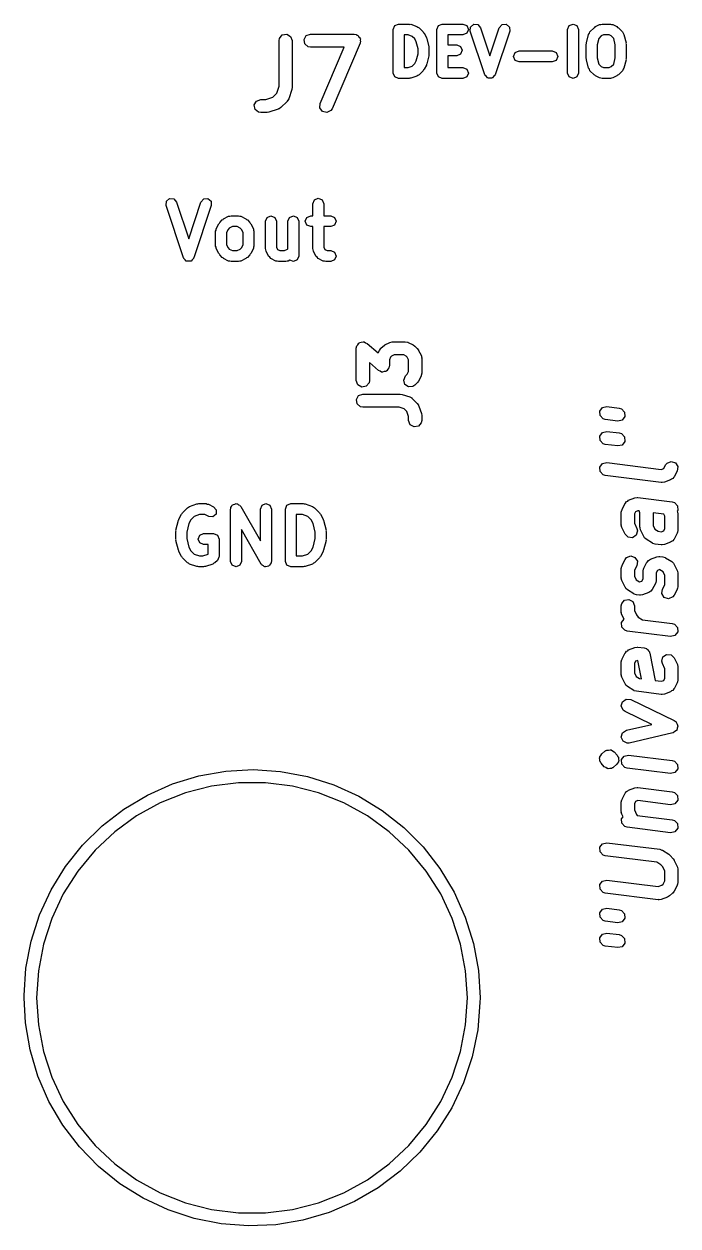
# Model space of a CAD drawing. Extents: x 83.3 to 116.6, y -116.8 to -83.3.
# Drawn here: x 83.39 to 90.89, y -116.61 to -102.84 of the extents above; entities that cross this region are included whole.
import ezdxf

# ---------------------------------------------------------------- set-up
doc = ezdxf.new("R2010")
doc.units = 0
doc.layers.add('BLACK', color=7, linetype='CONTINUOUS')

msp = doc.modelspace()

# ---------------------------------------------------------------- linework, layer by layer
at = {"layer": 'BLACK', "linetype": 'CONTINUOUS'}
for p, q in [((87.619, -102.901), (87.6374, -102.857)), ((87.619, -103.401), (87.619, -102.901)), ((87.6374, -102.857), (87.6815, -102.839)), ((87.6815, -102.839), (87.8006, -102.839)), ((87.8006, -102.839), (87.8101, -102.843)), ((87.8101, -102.843), (87.8204, -102.842)), ((87.8204, -102.842), (87.8918, -102.866)), ((87.8918, -102.866), (87.9028, -102.875)), ((87.9028, -102.875), (87.9162, -102.881)), ((87.9162, -102.881), (87.9638, -102.928)), ((88.119, -102.901), (88.1374, -102.857)), ((88.119, -103.401), (88.119, -102.901)), ((88.1374, -102.857), (88.1815, -102.839)), ((88.1815, -102.839), (88.4196, -102.839)), ((88.4196, -102.839), (88.4638, -102.857)), ((88.4638, -102.857), (88.4821, -102.901)), ((88.4821, -102.901), (88.4638, -102.945)), ((88.5032, -102.921), (88.5066, -102.873)), ((88.5066, -102.873), (88.5427, -102.842)), ((88.5427, -102.842), (88.5905, -102.845)), ((88.5905, -102.845), (88.6218, -102.881)), ((88.6218, -102.881), (88.7292, -103.204)), ((88.7292, -103.204), (88.8365, -102.881)), ((88.8365, -102.881), (88.8679, -102.845)), ((88.8679, -102.845), (88.9156, -102.842)), ((88.9156, -102.842), (88.9517, -102.873)), ((88.9517, -102.873), (88.9551, -102.921)), ((89.619, -102.901), (89.6374, -102.857)), ((89.619, -103.401), (89.619, -102.901)), ((89.6374, -102.857), (89.6815, -102.839)), ((89.6815, -102.839), (89.7257, -102.857)), ((89.7257, -102.857), (89.744, -102.901)), ((89.744, -102.901), (89.744, -103.401)), ((89.8754, -102.928), (89.9231, -102.881)), ((89.9231, -102.881), (89.9326, -102.877)), ((89.9326, -102.877), (89.9393, -102.869)), ((89.9393, -102.869), (89.9869, -102.845)), ((89.9869, -102.845), (90.0014, -102.844)), ((90.0014, -102.844), (90.0149, -102.839)), ((90.0149, -102.839), (90.1101, -102.839)), ((90.1101, -102.839), (90.1236, -102.844)), ((90.1236, -102.844), (90.1381, -102.845)), ((90.1381, -102.845), (90.1857, -102.869)), ((90.1857, -102.869), (90.1924, -102.877)), ((90.1924, -102.877), (90.2019, -102.881)), ((90.2019, -102.881), (90.2496, -102.928)), ((86.31, -103.029), (86.3145, -103.004)), ((86.31, -103.553), (86.31, -103.029)), ((86.3145, -103.004), (86.3475, -102.964)), ((86.3475, -102.964), (86.398, -102.955)), ((86.398, -102.955), (86.4425, -102.981)), ((86.4425, -102.981), (86.46, -103.029)), ((86.46, -103.029), (86.46, -103.565)), ((86.5969, -103.016), (86.6225, -102.972)), ((86.6058, -103.067), (86.5969, -103.016)), ((86.6225, -102.972), (86.6707, -102.954)), ((86.6707, -102.954), (87.1707, -102.954)), ((87.1707, -102.954), (87.1964, -102.959)), ((87.1964, -102.959), (87.2032, -102.965)), ((87.2032, -102.965), (87.2118, -102.967)), ((87.2118, -102.967), (87.2223, -102.981)), ((87.2223, -102.981), (87.2357, -102.992)), ((87.2357, -102.992), (87.2372, -103.001)), ((87.2372, -103.001), (87.2425, -103.008)), ((87.2446, -103.042), (87.2401, -103.05)), ((87.2425, -103.008), (87.2415, -103.025)), ((87.2415, -103.025), (87.2446, -103.042)), ((87.744, -102.964), (87.744, -103.339)), ((87.7905, -102.964), (87.744, -102.964)), ((87.8383, -102.98), (87.7905, -102.964)), ((87.8683, -103.01), (87.8383, -102.98)), ((87.8845, -103.042), (87.8683, -103.01)), ((87.9048, -103.123), (87.8845, -103.042)), ((87.9638, -102.928), (87.9678, -102.938)), ((87.9678, -102.938), (87.9755, -102.945)), ((87.9755, -102.945), (87.9994, -102.992)), ((87.9994, -102.992), (87.9999, -102.999)), ((87.9999, -102.999), (88.0041, -103.005)), ((88.0041, -103.005), (88.0279, -103.1)), ((88.4196, -102.964), (88.244, -102.964)), ((88.244, -102.964), (88.244, -103.077)), ((88.4638, -102.945), (88.4196, -102.964)), ((88.6699, -103.421), (88.5032, -102.921)), ((88.9551, -102.921), (88.7885, -103.421)), ((89.8352, -103.053), (89.859, -102.957)), ((89.859, -102.957), (89.869, -102.944)), ((89.869, -102.944), (89.8754, -102.928)), ((89.9761, -103.005), (89.9583, -103.076)), ((90.0043, -102.976), (89.9761, -103.005)), ((90.0296, -102.964), (90.0043, -102.976)), ((90.0954, -102.964), (90.0296, -102.964)), ((90.1207, -102.976), (90.0954, -102.964)), ((90.1489, -103.005), (90.1207, -102.976)), ((90.1667, -103.076), (90.1489, -103.005)), ((90.2496, -102.928), (90.256, -102.944)), ((90.256, -102.944), (90.266, -102.957)), ((90.266, -102.957), (90.2898, -103.053)), ((86.6451, -103.1), (86.6058, -103.067)), ((86.6707, -103.104), (86.6451, -103.1)), ((87.057, -103.104), (86.6707, -103.104)), ((86.7803, -103.75), (87.057, -103.104)), ((87.2396, -103.059), (86.9182, -103.809)), ((87.2401, -103.05), (87.2396, -103.059)), ((87.8845, -103.26), (87.9048, -103.179)), ((87.9048, -103.179), (87.9048, -103.123)), ((88.0279, -103.1), (88.0267, -103.108)), ((88.0267, -103.108), (88.0298, -103.115)), ((88.0298, -103.115), (88.0298, -103.187)), ((88.244, -103.077), (88.3482, -103.077)), ((88.3482, -103.077), (88.3924, -103.095)), ((88.3924, -103.095), (88.4107, -103.139)), ((88.4107, -103.139), (88.3924, -103.183)), ((89, -103.211), (89.0183, -103.167)), ((89.0183, -103.167), (89.0625, -103.148)), ((89.0625, -103.148), (89.4435, -103.148)), ((89.4435, -103.148), (89.4876, -103.167)), ((89.4876, -103.167), (89.506, -103.211)), ((89.8333, -103.068), (89.8364, -103.061)), ((89.8333, -103.235), (89.8333, -103.068)), ((89.8364, -103.061), (89.8352, -103.053)), ((89.9583, -103.076), (89.9583, -103.227)), ((90.1667, -103.227), (90.1667, -103.076)), ((90.2898, -103.053), (90.2886, -103.061)), ((90.2886, -103.061), (90.2917, -103.068)), ((90.2917, -103.068), (90.2917, -103.235)), ((87.8383, -103.323), (87.8683, -103.293)), ((87.8683, -103.293), (87.8845, -103.26)), ((87.9994, -103.31), (87.9755, -103.358)), ((87.9999, -103.303), (87.9994, -103.31)), ((88.0041, -103.297), (87.9999, -103.303)), ((88.0279, -103.202), (88.0041, -103.297)), ((88.0298, -103.187), (88.0267, -103.194)), ((88.0267, -103.194), (88.0279, -103.202)), ((88.3482, -103.202), (88.244, -103.202)), ((88.244, -103.202), (88.244, -103.339)), ((88.3924, -103.183), (88.3482, -103.202)), ((89.0183, -103.255), (89, -103.211)), ((89.0625, -103.273), (89.0183, -103.255)), ((89.4435, -103.273), (89.0625, -103.273)), ((89.4876, -103.255), (89.4435, -103.273)), ((89.506, -103.211), (89.4876, -103.255)), ((89.8364, -103.242), (89.8333, -103.235)), ((89.8352, -103.25), (89.8364, -103.242)), ((89.859, -103.345), (89.8352, -103.25)), ((89.9583, -103.227), (89.9761, -103.298)), ((89.9761, -103.298), (90.0043, -103.326)), ((90.1207, -103.326), (90.1489, -103.298)), ((90.1489, -103.298), (90.1667, -103.227)), ((90.2898, -103.25), (90.266, -103.345)), ((90.2917, -103.235), (90.2886, -103.242)), ((90.2886, -103.242), (90.2898, -103.25)), ((87.6374, -103.445), (87.619, -103.401)), ((87.6815, -103.464), (87.6374, -103.445)), ((87.744, -103.339), (87.7905, -103.339)), ((87.7905, -103.339), (87.8383, -103.323)), ((87.8918, -103.437), (87.8204, -103.46)), ((87.9028, -103.427), (87.8918, -103.437)), ((87.9162, -103.422), (87.9028, -103.427)), ((87.9638, -103.374), (87.9162, -103.422)), ((87.9678, -103.364), (87.9638, -103.374)), ((87.9755, -103.358), (87.9678, -103.364)), ((88.1374, -103.445), (88.119, -103.401)), ((88.1815, -103.464), (88.1374, -103.445)), ((88.244, -103.339), (88.4196, -103.339)), ((88.4196, -103.339), (88.4638, -103.357)), ((88.4638, -103.445), (88.4196, -103.464)), ((88.4638, -103.357), (88.4821, -103.401)), ((88.4821, -103.401), (88.4638, -103.445)), ((88.6729, -103.424), (88.6699, -103.421)), ((88.6733, -103.429), (88.6729, -103.424)), ((88.6882, -103.442), (88.6733, -103.429)), ((88.7012, -103.457), (88.6882, -103.442)), ((88.7059, -103.457), (88.7012, -103.457)), ((88.7094, -103.46), (88.7059, -103.457)), ((88.7525, -103.457), (88.7489, -103.46)), ((88.7571, -103.457), (88.7525, -103.457)), ((88.7701, -103.442), (88.7571, -103.457)), ((88.7851, -103.429), (88.7701, -103.442)), ((88.7854, -103.424), (88.7851, -103.429)), ((88.7885, -103.421), (88.7854, -103.424)), ((89.6374, -103.445), (89.619, -103.401)), ((89.6815, -103.464), (89.6374, -103.445)), ((89.7257, -103.445), (89.6815, -103.464)), ((89.744, -103.401), (89.7257, -103.445)), ((89.869, -103.358), (89.859, -103.345)), ((89.8754, -103.374), (89.869, -103.358)), ((89.9231, -103.422), (89.8754, -103.374)), ((89.9326, -103.426), (89.9231, -103.422)), ((89.9393, -103.433), (89.9326, -103.426)), ((89.9869, -103.457), (89.9393, -103.433)), ((90.0014, -103.458), (89.9869, -103.457)), ((90.0043, -103.326), (90.0296, -103.339)), ((90.0296, -103.339), (90.0954, -103.339)), ((90.0954, -103.339), (90.1207, -103.326)), ((90.1381, -103.457), (90.1236, -103.458)), ((90.1857, -103.433), (90.1381, -103.457)), ((90.1924, -103.426), (90.1857, -103.433)), ((90.2019, -103.422), (90.1924, -103.426)), ((90.2496, -103.374), (90.2019, -103.422)), ((90.256, -103.358), (90.2496, -103.374)), ((90.266, -103.345), (90.256, -103.358)), ((86.2837, -103.632), (86.31, -103.553)), ((86.4562, -103.589), (86.4204, -103.696)), ((86.46, -103.565), (86.4561, -103.587)), ((86.4561, -103.587), (86.4562, -103.589)), ((87.8006, -103.464), (87.6815, -103.464)), ((87.8101, -103.46), (87.8006, -103.464)), ((87.8204, -103.46), (87.8101, -103.46)), ((88.4196, -103.464), (88.1815, -103.464)), ((88.7292, -103.459), (88.7094, -103.46)), ((88.7489, -103.46), (88.7292, -103.459)), ((90.0149, -103.464), (90.0014, -103.458)), ((90.1101, -103.464), (90.0149, -103.464)), ((90.1236, -103.458), (90.1101, -103.464)), ((86.0254, -103.766), (86.0511, -103.722)), ((86.0511, -103.722), (86.0993, -103.704)), ((86.0993, -103.704), (86.1585, -103.704)), ((86.1585, -103.704), (86.2373, -103.678)), ((86.2373, -103.678), (86.2837, -103.632)), ((86.4023, -103.725), (86.3309, -103.797)), ((86.4042, -103.721), (86.4023, -103.725)), ((86.408, -103.719), (86.4042, -103.721)), ((86.4204, -103.696), (86.408, -103.719)), ((86.0343, -103.817), (86.0254, -103.766)), ((86.0736, -103.85), (86.0343, -103.817)), ((86.0993, -103.854), (86.0736, -103.85)), ((86.1707, -103.854), (86.0993, -103.854)), ((86.1723, -103.854), (86.1707, -103.854)), ((86.1944, -103.85), (86.1723, -103.854)), ((86.3016, -103.815), (86.1944, -103.85)), ((86.3051, -103.812), (86.3016, -103.815)), ((86.3096, -103.812), (86.3051, -103.812)), ((86.3309, -103.797), (86.3096, -103.812)), ((86.7775, -103.801), (86.7803, -103.75)), ((86.8082, -103.842), (86.7775, -103.801)), ((86.8582, -103.854), (86.8082, -103.842)), ((86.904, -103.831), (86.8582, -103.854)), ((86.9182, -103.809), (86.904, -103.831)), ((85.0147, -104.919), (85.0181, -104.871)), ((85.2147, -105.519), (85.0147, -104.919)), ((85.0181, -104.871), (85.0542, -104.84)), ((85.0542, -104.84), (85.1019, -104.843)), ((85.1019, -104.843), (85.1332, -104.879)), ((85.1332, -104.879), (85.274, -105.301)), ((85.274, -105.301), (85.4147, -104.879)), ((85.5332, -104.919), (85.3332, -105.519)), ((85.4147, -104.879), (85.446, -104.843)), ((85.446, -104.843), (85.4937, -104.84)), ((85.4937, -104.84), (85.5299, -104.871)), ((85.5299, -104.871), (85.5332, -104.919)), ((86.6972, -104.899), (86.7155, -104.855)), ((86.6972, -105.036), (86.6972, -104.899)), ((86.7155, -104.855), (86.7597, -104.836)), ((86.7597, -104.836), (86.8039, -104.855)), ((86.8039, -104.855), (86.8222, -104.899)), ((86.8222, -104.899), (86.8222, -105.036)), ((85.6298, -105.112), (85.6583, -105.083)), ((85.6583, -105.083), (85.6678, -105.079)), ((85.6678, -105.079), (85.6746, -105.072)), ((85.6746, -105.072), (85.7317, -105.043)), ((85.7317, -105.043), (85.7462, -105.042)), ((85.7462, -105.042), (85.7597, -105.036)), ((85.7597, -105.036), (85.8454, -105.036)), ((85.8454, -105.036), (85.8588, -105.042)), ((85.8588, -105.042), (85.8733, -105.043)), ((85.8733, -105.043), (85.9305, -105.072)), ((85.9305, -105.072), (85.9372, -105.079)), ((85.9372, -105.079), (85.9467, -105.083)), ((85.9467, -105.083), (85.9753, -105.112)), ((86.1543, -105.099), (86.1726, -105.055)), ((86.1543, -105.413), (86.1543, -105.099)), ((86.1726, -105.055), (86.2168, -105.036)), ((86.2168, -105.036), (86.261, -105.055)), ((86.261, -105.055), (86.2793, -105.099)), ((86.2793, -105.099), (86.2793, -105.398)), ((86.4115, -105.099), (86.4298, -105.055)), ((86.4115, -105.416), (86.4115, -105.099)), ((86.4298, -105.055), (86.474, -105.036)), ((86.474, -105.036), (86.5181, -105.055)), ((86.5181, -105.055), (86.5365, -105.099)), ((86.5365, -105.099), (86.5365, -105.499)), ((86.6115, -105.099), (86.6298, -105.055)), ((86.6298, -105.143), (86.6115, -105.099)), ((86.6298, -105.055), (86.674, -105.036)), ((86.674, -105.036), (86.6972, -105.036)), ((86.8222, -105.036), (86.9025, -105.036)), ((86.9025, -105.036), (86.9467, -105.055)), ((86.9467, -105.055), (86.965, -105.099)), ((86.965, -105.099), (86.9467, -105.143)), ((85.5829, -105.213), (85.5884, -105.2)), ((85.5829, -105.385), (85.5829, -105.213)), ((85.5884, -105.2), (85.5895, -105.185)), ((85.5895, -105.185), (85.6181, -105.128)), ((85.6181, -105.128), (85.6258, -105.121)), ((85.6258, -105.121), (85.6298, -105.112)), ((85.7253, -105.193), (85.7079, -105.228)), ((85.7079, -105.228), (85.7079, -105.37)), ((85.7395, -105.179), (85.7253, -105.193)), ((85.7744, -105.161), (85.7395, -105.179)), ((85.8306, -105.161), (85.7744, -105.161)), ((85.8655, -105.179), (85.8306, -105.161)), ((85.8797, -105.193), (85.8655, -105.179)), ((85.8972, -105.228), (85.8797, -105.193)), ((85.8972, -105.37), (85.8972, -105.228)), ((85.9753, -105.112), (85.9792, -105.121)), ((85.9792, -105.121), (85.987, -105.128)), ((85.987, -105.128), (86.0156, -105.185)), ((86.0156, -105.185), (86.0166, -105.2)), ((86.0166, -105.2), (86.0222, -105.213)), ((86.0222, -105.213), (86.0222, -105.385)), ((86.674, -105.161), (86.6298, -105.143)), ((86.6972, -105.161), (86.674, -105.161)), ((86.6972, -105.413), (86.6972, -105.161)), ((86.9025, -105.161), (86.8222, -105.161)), ((86.8222, -105.161), (86.8222, -105.398)), ((86.9467, -105.143), (86.9025, -105.161)), ((85.5884, -105.398), (85.5829, -105.385)), ((85.7079, -105.37), (85.7253, -105.405)), ((85.8797, -105.405), (85.8972, -105.37)), ((86.0222, -105.385), (86.0166, -105.398)), ((85.2177, -105.522), (85.2147, -105.519)), ((85.2181, -105.527), (85.2177, -105.522)), ((85.3302, -105.522), (85.3299, -105.527)), ((85.3332, -105.519), (85.3302, -105.522)), ((85.5895, -105.413), (85.5884, -105.398)), ((85.6181, -105.47), (85.5895, -105.413)), ((85.6258, -105.476), (85.6181, -105.47)), ((85.6298, -105.486), (85.6258, -105.476)), ((85.6583, -105.515), (85.6298, -105.486)), ((85.6678, -105.518), (85.6583, -105.515)), ((85.6746, -105.526), (85.6678, -105.518)), ((85.7253, -105.405), (85.7395, -105.419)), ((85.7395, -105.419), (85.7744, -105.436)), ((85.7744, -105.436), (85.8306, -105.436)), ((85.8306, -105.436), (85.8655, -105.419)), ((85.8655, -105.419), (85.8797, -105.405)), ((85.9372, -105.518), (85.9305, -105.526)), ((85.9467, -105.515), (85.9372, -105.518)), ((85.9753, -105.486), (85.9467, -105.515)), ((85.9792, -105.476), (85.9753, -105.486)), ((85.987, -105.47), (85.9792, -105.476)), ((86.0156, -105.413), (85.987, -105.47)), ((86.0166, -105.398), (86.0156, -105.413)), ((86.1599, -105.427), (86.1543, -105.413)), ((86.1609, -105.441), (86.1599, -105.427)), ((86.1895, -105.498), (86.1609, -105.441)), ((86.2044, -105.511), (86.1895, -105.498)), ((86.2174, -105.526), (86.2044, -105.511)), ((86.2793, -105.398), (86.292, -105.424)), ((86.292, -105.424), (86.3173, -105.436)), ((86.3173, -105.436), (86.3735, -105.436)), ((86.3735, -105.436), (86.4084, -105.419)), ((86.4084, -105.419), (86.4115, -105.416)), ((86.5365, -105.499), (86.5181, -105.543)), ((86.7027, -105.427), (86.6972, -105.413)), ((86.7038, -105.441), (86.7027, -105.427)), ((86.7323, -105.498), (86.7038, -105.441)), ((86.7473, -105.511), (86.7323, -105.498)), ((86.7603, -105.526), (86.7473, -105.511)), ((86.8222, -105.398), (86.8348, -105.424)), ((86.8348, -105.424), (86.8601, -105.436)), ((86.8601, -105.436), (86.9025, -105.436)), ((86.9025, -105.436), (86.9467, -105.455)), ((86.9467, -105.455), (86.965, -105.499)), ((86.965, -105.499), (86.9467, -105.543)), ((85.233, -105.54), (85.2181, -105.527)), ((85.246, -105.555), (85.233, -105.54)), ((85.2507, -105.555), (85.246, -105.555)), ((85.2542, -105.558), (85.2507, -105.555)), ((85.2739, -105.557), (85.2542, -105.558)), ((85.2937, -105.558), (85.2739, -105.557)), ((85.2972, -105.555), (85.2937, -105.558)), ((85.3019, -105.555), (85.2972, -105.555)), ((85.3149, -105.54), (85.3019, -105.555)), ((85.3299, -105.527), (85.3149, -105.54)), ((85.7317, -105.555), (85.6746, -105.526)), ((85.7462, -105.556), (85.7317, -105.555)), ((85.7597, -105.561), (85.7462, -105.556)), ((85.8454, -105.561), (85.7597, -105.561)), ((85.8588, -105.556), (85.8454, -105.561)), ((85.8733, -105.555), (85.8588, -105.556)), ((85.9305, -105.526), (85.8733, -105.555)), ((86.2746, -105.555), (86.2174, -105.526)), ((86.2891, -105.556), (86.2746, -105.555)), ((86.3025, -105.561), (86.2891, -105.556)), ((86.3882, -105.561), (86.3025, -105.561)), ((86.4017, -105.556), (86.3882, -105.561)), ((86.4162, -105.555), (86.4017, -105.556)), ((86.4351, -105.545), (86.4162, -105.555)), ((86.474, -105.561), (86.4351, -105.545)), ((86.5181, -105.543), (86.474, -105.561)), ((86.8174, -105.555), (86.7603, -105.526)), ((86.8319, -105.556), (86.8174, -105.555)), ((86.8454, -105.561), (86.8319, -105.556)), ((86.9025, -105.561), (86.8454, -105.561)), ((86.9467, -105.543), (86.9025, -105.561)), ((87.2339, -106.49), (87.2538, -106.487)), ((87.2538, -106.487), (87.273, -106.48)), ((87.273, -106.48), (87.2786, -106.482)), ((87.2786, -106.482), (87.2845, -106.481)), ((87.2845, -106.481), (87.302, -106.491)), ((87.5236, -106.516), (87.5807, -106.488)), ((87.5807, -106.488), (87.6057, -106.48)), ((87.6057, -106.48), (87.6101, -106.482)), ((87.6101, -106.482), (87.6143, -106.48)), ((87.6143, -106.48), (87.7571, -106.48)), ((87.7571, -106.48), (87.7828, -106.485)), ((87.7828, -106.485), (87.7862, -106.487)), ((87.7862, -106.487), (87.7907, -106.488)), ((87.7907, -106.488), (87.8478, -106.516)), ((87.1964, -106.555), (87.1984, -106.544)), ((87.1964, -106.926), (87.1964, -106.555)), ((87.1979, -106.54), (87.1995, -106.538)), ((87.1984, -106.544), (87.1979, -106.54)), ((87.1995, -106.538), (87.201, -106.529)), ((87.201, -106.529), (87.2139, -106.514)), ((87.2139, -106.514), (87.2244, -106.497)), ((87.2244, -106.497), (87.2301, -106.495)), ((87.2301, -106.495), (87.2339, -106.49)), ((87.302, -106.491), (87.3208, -106.499)), ((87.3208, -106.499), (87.4465, -106.609)), ((87.4465, -106.609), (87.4615, -106.579)), ((87.4615, -106.579), (87.4748, -106.561)), ((87.4748, -106.561), (87.4755, -106.559)), ((87.4755, -106.559), (87.5041, -106.531)), ((87.5041, -106.531), (87.5225, -106.518)), ((87.5225, -106.518), (87.5236, -106.516)), ((87.8478, -106.516), (87.8658, -106.53)), ((87.8658, -106.53), (87.8673, -106.531)), ((87.8673, -106.531), (87.8959, -106.559)), ((87.8959, -106.559), (87.9088, -106.577)), ((87.9088, -106.577), (87.9099, -106.579)), ((87.9099, -106.579), (87.9385, -106.636)), ((87.4506, -106.811), (87.3464, -106.72)), ((87.3464, -106.72), (87.3464, -106.926)), ((87.575, -106.755), (87.573, -106.766)), ((87.5902, -106.657), (87.575, -106.687)), ((87.575, -106.687), (87.575, -106.755)), ((87.6016, -106.645), (87.5902, -106.657)), ((87.632, -106.63), (87.6016, -106.645)), ((87.7394, -106.63), (87.632, -106.63)), ((87.7699, -106.645), (87.7394, -106.63)), ((87.7812, -106.657), (87.7699, -106.645)), ((87.7964, -106.687), (87.7812, -106.657)), ((87.7964, -106.823), (87.7964, -106.687)), ((87.9385, -106.636), (87.9459, -106.661)), ((87.9459, -106.661), (87.9449, -106.665)), ((87.9449, -106.665), (87.9464, -106.669)), ((87.9464, -106.669), (87.9464, -106.841)), ((87.4695, -106.819), (87.4506, -106.811)), ((87.487, -106.829), (87.4695, -106.819)), ((87.4929, -106.828), (87.487, -106.829)), ((87.4984, -106.83), (87.4929, -106.828)), ((87.5176, -106.823), (87.4984, -106.83)), ((87.5375, -106.82), (87.5176, -106.823)), ((87.5413, -106.815), (87.5375, -106.82)), ((87.547, -106.813), (87.5413, -106.815)), ((87.5575, -106.796), (87.547, -106.813)), ((87.5705, -106.781), (87.5575, -106.796)), ((87.572, -106.772), (87.5705, -106.781)), ((87.5736, -106.77), (87.572, -106.772)), ((87.573, -106.766), (87.5736, -106.77)), ((87.7396, -106.92), (87.7613, -106.873)), ((87.7613, -106.873), (87.7812, -106.853)), ((87.7812, -106.853), (87.7964, -106.823)), ((87.9385, -106.874), (87.9099, -106.931)), ((87.939, -106.87), (87.9385, -106.874)), ((87.9419, -106.866), (87.939, -106.87)), ((87.9464, -106.841), (87.9419, -106.866)), ((87.214, -106.975), (87.1964, -106.926)), ((87.2584, -107), (87.214, -106.975)), ((87.3089, -106.991), (87.2584, -107)), ((87.3419, -106.952), (87.3089, -106.991)), ((87.3464, -106.926), (87.3419, -106.952)), ((87.7528, -106.969), (87.7396, -106.92)), ((87.7949, -106.999), (87.7528, -106.969)), ((87.846, -106.994), (87.7949, -106.999)), ((87.8673, -106.979), (87.846, -106.994)), ((87.8959, -106.951), (87.8673, -106.979)), ((87.8966, -106.949), (87.8959, -106.951)), ((87.9099, -106.931), (87.8966, -106.949)), ((87.1976, -107.142), (87.2232, -107.098)), ((87.2065, -107.192), (87.1976, -107.142)), ((87.2232, -107.098), (87.2714, -107.08)), ((87.2714, -107.08), (87.7, -107.08)), ((87.7, -107.08), (87.7221, -107.084)), ((87.7221, -107.084), (87.7237, -107.084)), ((87.7237, -107.084), (87.8094, -107.112)), ((87.8094, -107.112), (87.8323, -107.125)), ((87.8323, -107.125), (87.8347, -107.129)), ((87.8347, -107.129), (87.8387, -107.131)), ((87.8387, -107.131), (87.8959, -107.188)), ((87.2458, -107.225), (87.2065, -107.192)), ((87.2714, -107.23), (87.2458, -107.225)), ((87.6878, -107.23), (87.2714, -107.23)), ((87.7452, -107.249), (87.6878, -107.23)), ((87.7773, -107.281), (87.7452, -107.249)), ((87.7964, -107.339), (87.7773, -107.281)), ((87.8959, -107.188), (87.9108, -107.209)), ((87.9108, -107.209), (87.9112, -107.213)), ((87.9112, -107.213), (87.914, -107.217)), ((87.914, -107.217), (87.9426, -107.303)), ((87.9426, -107.303), (87.9459, -107.325)), ((89.9888, -107.275), (90.0198, -107.234)), ((89.9914, -107.326), (89.9888, -107.275)), ((90.0198, -107.234), (90.0698, -107.223)), ((90.0698, -107.223), (90.2126, -107.24)), ((90.2126, -107.24), (90.2375, -107.248)), ((90.2375, -107.248), (90.2724, -107.286)), ((90.2724, -107.286), (90.275, -107.337)), ((87.7964, -107.384), (87.7964, -107.339)), ((87.814, -107.432), (87.7964, -107.384)), ((87.8584, -107.457), (87.814, -107.432)), ((87.9089, -107.449), (87.8584, -107.457)), ((87.9419, -107.409), (87.9089, -107.449)), ((87.9464, -107.384), (87.9419, -107.409)), ((87.9459, -107.325), (87.9464, -107.326)), ((87.9464, -107.326), (87.9464, -107.384)), ((90.0263, -107.364), (89.9914, -107.326)), ((90.0512, -107.371), (90.0263, -107.364)), ((90.194, -107.389), (90.0512, -107.371)), ((90.244, -107.378), (90.194, -107.389)), ((90.275, -107.337), (90.244, -107.378)), ((89.9888, -107.561), (90.0198, -107.52)), ((89.9914, -107.612), (89.9888, -107.561)), ((90.0198, -107.52), (90.0698, -107.508)), ((90.0698, -107.508), (90.2126, -107.526)), ((90.2126, -107.526), (90.2375, -107.534)), ((90.2375, -107.534), (90.2724, -107.571)), ((90.2724, -107.571), (90.275, -107.623)), ((90.0263, -107.649), (89.9914, -107.612)), ((90.0512, -107.657), (90.0263, -107.649)), ((90.194, -107.675), (90.0512, -107.657)), ((90.244, -107.664), (90.194, -107.675)), ((90.275, -107.623), (90.244, -107.664)), ((90.0198, -107.877), (90.0698, -107.865)), ((90.0698, -107.865), (90.6943, -107.944)), ((90.7604, -107.871), (90.8079, -107.852)), ((90.8079, -107.852), (90.8567, -107.867)), ((89.9888, -107.918), (90.0198, -107.877)), ((89.9914, -107.969), (89.9888, -107.918)), ((90.0263, -108.007), (89.9914, -107.969)), ((90.6943, -107.944), (90.7219, -107.933)), ((90.7219, -107.933), (90.7443, -107.891)), ((90.7443, -107.891), (90.7604, -107.871)), ((90.8766, -107.962), (90.8409, -108.029)), ((90.8567, -107.867), (90.8838, -107.911)), ((90.8838, -107.911), (90.8766, -107.962)), ((90.0512, -108.014), (90.0263, -108.007)), ((90.694, -108.095), (90.0512, -108.014)), ((90.6991, -108.093), (90.694, -108.095)), ((90.7041, -108.095), (90.6991, -108.093)), ((90.7297, -108.09), (90.7041, -108.095)), ((90.8011, -108.064), (90.7297, -108.09)), ((90.8118, -108.054), (90.8011, -108.064)), ((90.8249, -108.049), (90.8118, -108.054)), ((90.8389, -108.031), (90.8249, -108.049)), ((90.8401, -108.03), (90.8389, -108.031)), ((90.8402, -108.03), (90.8401, -108.03)), ((90.8409, -108.029), (90.8402, -108.03)), ((90.3198, -108.298), (90.3913, -108.271)), ((90.3913, -108.271), (90.4169, -108.267)), ((90.4169, -108.267), (90.4218, -108.268)), ((90.4218, -108.268), (90.4269, -108.267)), ((90.4269, -108.267), (90.8198, -108.316)), ((85.2012, -108.44), (85.2583, -108.383)), ((85.2583, -108.383), (85.2718, -108.378)), ((85.2718, -108.378), (85.2828, -108.368)), ((85.2828, -108.368), (85.3685, -108.34)), ((85.3685, -108.34), (85.3787, -108.34)), ((85.3787, -108.34), (85.3882, -108.336)), ((85.3882, -108.336), (85.474, -108.336)), ((85.474, -108.336), (85.4874, -108.342)), ((85.4874, -108.342), (85.5019, -108.343)), ((85.5019, -108.343), (85.559, -108.372)), ((85.559, -108.372), (85.5904, -108.408)), ((85.5904, -108.408), (85.587, -108.455)), ((85.7543, -108.399), (85.7576, -108.391)), ((85.7543, -108.999), (85.7543, -108.399)), ((85.7565, -108.382), (85.7664, -108.37)), ((85.7576, -108.391), (85.7565, -108.382)), ((85.7664, -108.37), (85.7726, -108.355)), ((85.7726, -108.355), (85.7805, -108.351)), ((85.7805, -108.351), (85.7858, -108.345)), ((85.7858, -108.345), (85.8019, -108.343)), ((85.8019, -108.343), (85.8168, -108.336)), ((85.8168, -108.336), (85.8247, -108.34)), ((85.8247, -108.34), (85.8333, -108.339)), ((85.8333, -108.339), (85.8461, -108.349)), ((85.8461, -108.349), (85.861, -108.355)), ((85.861, -108.355), (85.8643, -108.363)), ((85.8643, -108.363), (85.8711, -108.368)), ((85.8711, -108.368), (86.0972, -108.764)), ((86.0972, -108.399), (86.1155, -108.355)), ((86.0972, -108.764), (86.0972, -108.399)), ((86.1155, -108.355), (86.1597, -108.336)), ((86.1597, -108.336), (86.2039, -108.355)), ((86.2039, -108.355), (86.2222, -108.399)), ((86.2222, -108.399), (86.2222, -108.999)), ((86.3829, -108.399), (86.4012, -108.355)), ((86.3829, -108.999), (86.3829, -108.399)), ((86.4012, -108.355), (86.4454, -108.336)), ((86.4454, -108.336), (86.5882, -108.336)), ((86.5882, -108.336), (86.5977, -108.34)), ((86.5977, -108.34), (86.608, -108.34)), ((86.608, -108.34), (86.6937, -108.368)), ((86.6937, -108.368), (86.7047, -108.378)), ((86.7047, -108.378), (86.7181, -108.383)), ((86.7181, -108.383), (86.7753, -108.44)), ((90.2355, -108.435), (90.24, -108.41)), ((90.24, -108.41), (90.2435, -108.406)), ((90.2435, -108.406), (90.2443, -108.4)), ((90.2443, -108.4), (90.28, -108.333)), ((90.28, -108.333), (90.2808, -108.332)), ((90.2808, -108.332), (90.2809, -108.332)), ((90.2809, -108.332), (90.282, -108.331)), ((90.282, -108.331), (90.2961, -108.313)), ((90.2961, -108.313), (90.3091, -108.307)), ((90.3091, -108.307), (90.3198, -108.298)), ((90.8198, -108.316), (90.8447, -108.324)), ((90.8447, -108.324), (90.8796, -108.362)), ((90.8821, -108.413), (90.8747, -108.423)), ((90.8796, -108.362), (90.8821, -108.413)), ((85.1276, -108.641), (85.1562, -108.527)), ((85.1562, -108.527), (85.1604, -108.521)), ((85.1604, -108.521), (85.1609, -108.514)), ((85.1609, -108.514), (85.1895, -108.457)), ((85.1895, -108.457), (85.1972, -108.45)), ((85.1972, -108.45), (85.2012, -108.44)), ((85.2967, -108.522), (85.2758, -108.564)), ((85.3363, -108.482), (85.2967, -108.522)), ((85.3984, -108.461), (85.3363, -108.482)), ((85.4592, -108.461), (85.3984, -108.461)), ((85.5031, -108.483), (85.4592, -108.461)), ((85.5509, -108.487), (85.5031, -108.483)), ((85.587, -108.455), (85.5509, -108.487)), ((86.5079, -108.461), (86.5079, -108.936)), ((86.5781, -108.461), (86.5079, -108.461)), ((86.6402, -108.482), (86.5781, -108.461)), ((86.6797, -108.522), (86.6402, -108.482)), ((86.7007, -108.564), (86.6797, -108.522)), ((86.7753, -108.44), (86.7792, -108.45)), ((86.7792, -108.45), (86.787, -108.457)), ((86.787, -108.457), (86.8156, -108.514)), ((86.8156, -108.514), (86.8161, -108.521)), ((86.8161, -108.521), (86.8203, -108.527)), ((86.8203, -108.527), (86.8489, -108.641)), ((90.2355, -108.578), (90.2355, -108.435)), ((90.399, -108.429), (90.3855, -108.454)), ((90.3855, -108.454), (90.3855, -108.561)), ((90.4266, -108.418), (90.399, -108.429)), ((90.4388, -108.42), (90.4266, -108.418)), ((90.4498, -108.443), (90.4388, -108.42)), ((90.4498, -108.605), (90.4498, -108.443)), ((90.7245, -108.456), (90.5998, -108.44)), ((90.5998, -108.44), (90.5998, -108.588)), ((90.7355, -108.479), (90.7245, -108.456)), ((90.7355, -108.622), (90.7355, -108.479)), ((90.8747, -108.423), (90.8783, -108.43)), ((90.8783, -108.43), (90.8852, -108.455)), ((90.8852, -108.455), (90.8842, -108.459)), ((90.8842, -108.459), (90.8855, -108.462)), ((90.8855, -108.462), (90.8855, -108.641)), ((85.1257, -108.656), (85.1288, -108.649)), ((85.1257, -108.742), (85.1257, -108.656)), ((85.1288, -108.649), (85.1276, -108.641)), ((85.2758, -108.564), (85.2507, -108.664)), ((85.2507, -108.664), (85.2507, -108.734)), ((85.4012, -108.698), (85.4454, -108.679)), ((85.4454, -108.679), (85.5597, -108.679)), ((85.5597, -108.679), (85.6039, -108.698)), ((86.1054, -109.03), (85.8793, -108.634)), ((85.8793, -108.634), (85.8793, -108.999)), ((86.7257, -108.664), (86.7007, -108.564)), ((86.7257, -108.734), (86.7257, -108.664)), ((86.8489, -108.641), (86.8477, -108.649)), ((86.8477, -108.649), (86.8507, -108.656)), ((86.8507, -108.656), (86.8507, -108.742)), ((90.2367, -108.582), (90.2355, -108.578)), ((90.2358, -108.585), (90.2367, -108.582)), ((90.2426, -108.61), (90.2358, -108.585)), ((90.2783, -108.686), (90.2426, -108.61)), ((90.3147, -108.722), (90.2783, -108.686)), ((90.3855, -108.561), (90.414, -108.622)), ((90.4209, -108.647), (90.4078, -108.697)), ((90.414, -108.622), (90.4209, -108.647)), ((90.451, -108.608), (90.4498, -108.605)), ((90.4501, -108.612), (90.451, -108.608)), ((90.4569, -108.637), (90.4501, -108.612)), ((90.4926, -108.713), (90.4569, -108.637)), ((90.5998, -108.588), (90.6189, -108.629)), ((90.6189, -108.629), (90.6576, -108.653)), ((90.6576, -108.653), (90.6943, -108.658)), ((90.6943, -108.658), (90.7219, -108.647)), ((90.7219, -108.647), (90.7355, -108.622)), ((90.8766, -108.676), (90.8409, -108.743)), ((90.8774, -108.671), (90.8766, -108.676)), ((90.8809, -108.666), (90.8774, -108.671)), ((90.8855, -108.641), (90.8809, -108.666)), ((85.1288, -108.749), (85.1257, -108.742)), ((85.1276, -108.757), (85.1288, -108.749)), ((85.1562, -108.871), (85.1276, -108.757)), ((85.2507, -108.734), (85.2758, -108.834)), ((85.3829, -108.742), (85.4012, -108.698)), ((85.4012, -108.786), (85.3829, -108.742)), ((85.4454, -108.804), (85.4012, -108.786)), ((85.4972, -108.804), (85.4454, -108.804)), ((85.4972, -108.916), (85.4972, -108.804)), ((85.6039, -108.698), (85.6222, -108.742)), ((85.6222, -108.742), (85.6222, -108.942)), ((86.7007, -108.834), (86.7257, -108.734)), ((86.8489, -108.757), (86.8203, -108.871)), ((86.8507, -108.742), (86.8477, -108.749)), ((86.8477, -108.749), (86.8489, -108.757)), ((90.3658, -108.727), (90.3147, -108.722)), ((90.4078, -108.697), (90.3658, -108.727)), ((90.4987, -108.719), (90.4926, -108.713)), ((90.5014, -108.727), (90.4987, -108.719)), ((90.5207, -108.745), (90.5014, -108.727)), ((90.5921, -108.789), (90.5207, -108.745)), ((90.5954, -108.79), (90.5921, -108.789)), ((90.5977, -108.792), (90.5954, -108.79)), ((90.6226, -108.8), (90.5977, -108.792)), ((90.694, -108.809), (90.6226, -108.8)), ((90.6991, -108.808), (90.694, -108.809)), ((90.7041, -108.81), (90.6991, -108.808)), ((90.7297, -108.805), (90.7041, -108.81)), ((90.8011, -108.778), (90.7297, -108.805)), ((90.8118, -108.769), (90.8011, -108.778)), ((90.8249, -108.764), (90.8118, -108.769)), ((90.8389, -108.746), (90.8249, -108.764)), ((90.8401, -108.745), (90.8389, -108.746)), ((90.8402, -108.744), (90.8401, -108.745)), ((90.8409, -108.743), (90.8402, -108.744)), ((85.1604, -108.877), (85.1562, -108.871)), ((85.1609, -108.884), (85.1604, -108.877)), ((85.1895, -108.941), (85.1609, -108.884)), ((85.1973, -108.948), (85.1895, -108.941)), ((85.2012, -108.957), (85.1973, -108.948)), ((85.2583, -109.015), (85.2012, -108.957)), ((85.2758, -108.834), (85.2967, -108.876)), ((85.2967, -108.876), (85.3363, -108.916)), ((85.3363, -108.916), (85.3984, -108.936)), ((85.3984, -108.936), (85.4352, -108.936)), ((85.4352, -108.936), (85.4972, -108.916)), ((85.6184, -108.951), (85.6039, -108.986)), ((85.6222, -108.942), (85.6184, -108.951)), ((86.5079, -108.936), (86.5781, -108.936)), ((86.5781, -108.936), (86.6402, -108.916)), ((86.6402, -108.916), (86.6797, -108.876)), ((86.6797, -108.876), (86.7007, -108.834)), ((86.7753, -108.957), (86.7181, -109.015)), ((86.7792, -108.948), (86.7753, -108.957)), ((86.787, -108.941), (86.7792, -108.948)), ((86.8156, -108.884), (86.787, -108.941)), ((86.8161, -108.877), (86.8156, -108.884)), ((86.8203, -108.871), (86.8161, -108.877)), ((90.28, -108.976), (90.2961, -108.955)), ((90.2961, -108.955), (90.3437, -108.936)), ((90.3437, -108.936), (90.3924, -108.952)), ((90.3924, -108.952), (90.4196, -108.996)), ((90.5698, -108.972), (90.6413, -108.946)), ((90.6413, -108.946), (90.6669, -108.941)), ((90.6669, -108.941), (90.6718, -108.942)), ((90.6718, -108.942), (90.6769, -108.941)), ((90.6769, -108.941), (90.7126, -108.946)), ((90.7126, -108.946), (90.7375, -108.953)), ((90.7375, -108.953), (90.7398, -108.956)), ((90.7398, -108.956), (90.7431, -108.957)), ((90.7431, -108.957), (90.8145, -109.001)), ((85.2718, -109.02), (85.2583, -109.015)), ((85.2828, -109.03), (85.2718, -109.02)), ((85.3685, -109.058), (85.2828, -109.03)), ((85.3787, -109.057), (85.3685, -109.058)), ((85.3882, -109.061), (85.3787, -109.057)), ((85.4454, -109.061), (85.3882, -109.061)), ((85.4549, -109.057), (85.4454, -109.061)), ((85.4651, -109.058), (85.4549, -109.057)), ((85.5509, -109.03), (85.4651, -109.058)), ((85.5619, -109.02), (85.5509, -109.03)), ((85.5753, -109.015), (85.5619, -109.02)), ((85.6039, -108.986), (85.5753, -109.015)), ((85.7726, -109.043), (85.7543, -108.999)), ((85.8168, -109.061), (85.7726, -109.043)), ((85.861, -109.043), (85.8168, -109.061)), ((85.8793, -108.999), (85.861, -109.043)), ((86.1122, -109.035), (86.1054, -109.03)), ((86.1155, -109.043), (86.1122, -109.035)), ((86.1304, -109.049), (86.1155, -109.043)), ((86.1432, -109.059), (86.1304, -109.049)), ((86.1517, -109.058), (86.1432, -109.059)), ((86.1597, -109.061), (86.1517, -109.058)), ((86.1746, -109.055), (86.1597, -109.061)), ((86.1907, -109.053), (86.1746, -109.055)), ((86.1959, -109.046), (86.1907, -109.053)), ((86.2039, -109.043), (86.1959, -109.046)), ((86.2101, -109.028), (86.2039, -109.043)), ((86.22, -109.015), (86.2101, -109.028)), ((86.2222, -108.999), (86.2189, -109.007)), ((86.2189, -109.007), (86.22, -109.015)), ((86.4012, -109.043), (86.3829, -108.999)), ((86.4454, -109.061), (86.4012, -109.043)), ((86.5882, -109.061), (86.4454, -109.061)), ((86.5977, -109.057), (86.5882, -109.061)), ((86.608, -109.058), (86.5977, -109.057)), ((86.6937, -109.03), (86.608, -109.058)), ((86.7047, -109.02), (86.6937, -109.03)), ((86.7181, -109.015), (86.7047, -109.02)), ((90.2355, -109.078), (90.24, -109.053)), ((90.2355, -109.185), (90.2355, -109.078)), ((90.24, -109.053), (90.2435, -109.048)), ((90.2435, -109.048), (90.2443, -109.043)), ((90.2443, -109.043), (90.28, -108.976)), ((90.4124, -109.047), (90.3855, -109.097)), ((90.3855, -109.097), (90.3855, -109.169)), ((90.4196, -108.996), (90.4124, -109.047)), ((90.4855, -109.11), (90.49, -109.084)), ((90.49, -109.084), (90.4935, -109.08)), ((90.4935, -109.08), (90.4943, -109.074)), ((90.4943, -109.074), (90.53, -109.007)), ((90.53, -109.007), (90.5308, -109.006)), ((90.5308, -109.006), (90.5309, -109.006)), ((90.5309, -109.006), (90.532, -109.005)), ((90.532, -109.005), (90.5461, -108.987)), ((90.5461, -108.987), (90.5591, -108.981)), ((90.5591, -108.981), (90.5698, -108.972)), ((90.649, -109.103), (90.6355, -109.128)), ((90.6766, -109.092), (90.649, -109.103)), ((90.6776, -109.093), (90.6766, -109.092)), ((90.7163, -109.117), (90.6776, -109.093)), ((90.8145, -109.001), (90.8339, -109.019)), ((90.8339, -109.019), (90.8365, -109.027)), ((90.8365, -109.027), (90.8426, -109.033)), ((90.8426, -109.033), (90.8783, -109.109)), ((90.2367, -109.189), (90.2355, -109.185)), ((90.2358, -109.192), (90.2367, -109.189)), ((90.2426, -109.217), (90.2358, -109.192)), ((90.2783, -109.293), (90.2426, -109.217)), ((90.3855, -109.169), (90.4046, -109.209)), ((90.4046, -109.209), (90.4433, -109.234)), ((90.4433, -109.234), (90.4443, -109.234)), ((90.4443, -109.234), (90.4719, -109.223)), ((90.4719, -109.223), (90.4855, -109.198)), ((90.4855, -109.198), (90.4855, -109.11)), ((90.6309, -109.242), (90.6274, -109.247)), ((90.6355, -109.217), (90.6309, -109.242)), ((90.6355, -109.128), (90.6355, -109.217)), ((90.7355, -109.158), (90.7163, -109.117)), ((90.7355, -109.265), (90.7355, -109.158)), ((90.8783, -109.109), (90.8852, -109.134)), ((90.8852, -109.134), (90.8842, -109.137)), ((90.8842, -109.137), (90.8855, -109.141)), ((90.8855, -109.141), (90.8855, -109.284)), ((90.2844, -109.299), (90.2783, -109.293)), ((90.2871, -109.307), (90.2844, -109.299)), ((90.3064, -109.325), (90.2871, -109.307)), ((90.3779, -109.37), (90.3064, -109.325)), ((90.3811, -109.37), (90.3779, -109.37)), ((90.3834, -109.373), (90.3811, -109.37)), ((90.4083, -109.38), (90.3834, -109.373)), ((90.444, -109.385), (90.4083, -109.38)), ((90.4797, -109.381), (90.4541, -109.385)), ((90.5511, -109.354), (90.4797, -109.381)), ((90.5618, -109.345), (90.5511, -109.354)), ((90.5749, -109.339), (90.5618, -109.345)), ((90.5889, -109.321), (90.5749, -109.339)), ((90.5901, -109.32), (90.5889, -109.321)), ((90.5902, -109.32), (90.5901, -109.32)), ((90.5909, -109.319), (90.5902, -109.32)), ((90.6266, -109.252), (90.5909, -109.319)), ((90.6274, -109.247), (90.6266, -109.252)), ((90.7014, -109.366), (90.7086, -109.315)), ((90.7285, -109.41), (90.7014, -109.366)), ((90.7086, -109.315), (90.7355, -109.265)), ((90.8766, -109.319), (90.8409, -109.386)), ((90.8774, -109.313), (90.8766, -109.319)), ((90.8809, -109.309), (90.8774, -109.313)), ((90.8855, -109.284), (90.8809, -109.309)), ((90.2355, -109.507), (90.24, -109.481)), ((90.2355, -109.578), (90.2355, -109.507)), ((90.24, -109.481), (90.273, -109.442)), ((90.273, -109.442), (90.3235, -109.433)), ((90.3235, -109.433), (90.3679, -109.459)), ((90.3679, -109.459), (90.3855, -109.507)), ((90.3855, -109.507), (90.3855, -109.561)), ((90.4491, -109.384), (90.444, -109.385)), ((90.4541, -109.385), (90.4491, -109.384)), ((90.7773, -109.426), (90.7285, -109.41)), ((90.8249, -109.406), (90.7773, -109.426)), ((90.8409, -109.386), (90.8249, -109.406)), ((90.2367, -109.582), (90.2355, -109.578)), ((90.2358, -109.585), (90.2367, -109.582)), ((90.2426, -109.61), (90.2358, -109.585)), ((90.2669, -109.662), (90.2426, -109.61)), ((90.3855, -109.561), (90.4094, -109.612)), ((90.4094, -109.612), (90.4308, -109.636)), ((90.4308, -109.636), (90.479, -109.667)), ((90.2388, -109.699), (90.2669, -109.662)), ((90.2414, -109.75), (90.2388, -109.699)), ((90.2763, -109.788), (90.2414, -109.75)), ((90.3012, -109.796), (90.2763, -109.788)), ((90.479, -109.667), (90.8198, -109.709)), ((90.8198, -109.709), (90.8447, -109.717)), ((90.8447, -109.717), (90.8796, -109.754)), ((90.8796, -109.754), (90.8821, -109.806)), ((90.8012, -109.858), (90.3012, -109.796)), ((90.8512, -109.847), (90.8012, -109.858)), ((90.8821, -109.806), (90.8512, -109.847)), ((90.2443, -110.114), (90.28, -110.047)), ((90.28, -110.047), (90.2808, -110.046)), ((90.2808, -110.046), (90.2809, -110.046)), ((90.2809, -110.046), (90.282, -110.045)), ((90.282, -110.045), (90.2961, -110.027)), ((90.2961, -110.027), (90.3091, -110.022)), ((90.3091, -110.022), (90.3198, -110.012)), ((90.3198, -110.012), (90.3913, -109.986)), ((90.3913, -109.986), (90.4169, -109.981)), ((90.4169, -109.981), (90.4218, -109.983)), ((90.4218, -109.983), (90.4269, -109.982)), ((90.4269, -109.982), (90.4983, -109.99)), ((90.4983, -109.99), (90.5232, -109.998)), ((90.5232, -109.998), (90.5287, -110.004)), ((90.5287, -110.004), (90.5362, -110.007)), ((90.5362, -110.007), (90.5457, -110.022)), ((90.5457, -110.022), (90.5581, -110.036)), ((90.5581, -110.036), (90.5585, -110.044)), ((90.5585, -110.044), (90.5626, -110.05)), ((90.5626, -110.05), (90.6237, -110.363)), ((90.7132, -110.093), (90.7551, -110.064)), ((90.7551, -110.064), (90.8062, -110.068)), ((90.8062, -110.068), (90.8426, -110.104)), ((90.2355, -110.15), (90.24, -110.124)), ((90.2355, -110.293), (90.2355, -110.15)), ((90.24, -110.124), (90.2435, -110.12)), ((90.2435, -110.12), (90.2443, -110.114)), ((90.399, -110.143), (90.3855, -110.168)), ((90.3855, -110.168), (90.3855, -110.276)), ((90.4259, -110.133), (90.399, -110.143)), ((90.467, -110.344), (90.4259, -110.133)), ((90.7001, -110.143), (90.7132, -110.093)), ((90.7069, -110.168), (90.7001, -110.143)), ((90.7355, -110.229), (90.7069, -110.168)), ((90.8426, -110.104), (90.8783, -110.18)), ((90.8783, -110.18), (90.8852, -110.205)), ((90.8852, -110.205), (90.8842, -110.209)), ((90.2367, -110.296), (90.2355, -110.293)), ((90.2358, -110.299), (90.2367, -110.296)), ((90.2426, -110.324), (90.2358, -110.299)), ((90.2783, -110.4), (90.2426, -110.324)), ((90.3855, -110.276), (90.4046, -110.317)), ((90.4046, -110.317), (90.4433, -110.341)), ((90.4433, -110.341), (90.467, -110.344)), ((90.7219, -110.362), (90.7355, -110.336)), ((90.7355, -110.336), (90.7355, -110.229)), ((90.8842, -110.209), (90.8855, -110.212)), ((90.8855, -110.212), (90.8855, -110.355)), ((90.2844, -110.406), (90.2783, -110.4)), ((90.2871, -110.415), (90.2844, -110.406)), ((90.3064, -110.432), (90.2871, -110.415)), ((90.3779, -110.477), (90.3064, -110.432)), ((90.3811, -110.477), (90.3779, -110.477)), ((90.3834, -110.48), (90.3811, -110.477)), ((90.4083, -110.487), (90.3834, -110.48)), ((90.6237, -110.363), (90.6943, -110.372)), ((90.6943, -110.372), (90.7219, -110.362)), ((90.8118, -110.483), (90.8011, -110.492)), ((90.8249, -110.478), (90.8118, -110.483)), ((90.8389, -110.46), (90.8249, -110.478)), ((90.8401, -110.459), (90.8389, -110.46)), ((90.8402, -110.458), (90.8401, -110.459)), ((90.8409, -110.457), (90.8402, -110.458)), ((90.8766, -110.39), (90.8409, -110.457)), ((90.8774, -110.385), (90.8766, -110.39)), ((90.8809, -110.381), (90.8774, -110.385)), ((90.8855, -110.355), (90.8809, -110.381)), ((90.2357, -110.655), (90.2496, -110.606)), ((90.2496, -110.606), (90.292, -110.577)), ((90.292, -110.577), (90.343, -110.582)), ((90.343, -110.582), (90.843, -110.823)), ((90.694, -110.523), (90.4083, -110.487)), ((90.6991, -110.522), (90.694, -110.523)), ((90.7041, -110.524), (90.6991, -110.522)), ((90.7297, -110.519), (90.7041, -110.524)), ((90.8011, -110.492), (90.7297, -110.519)), ((90.2568, -110.702), (90.2357, -110.655)), ((90.2779, -110.717), (90.2568, -110.702)), ((90.5861, -110.866), (90.2779, -110.717)), ((90.2935, -110.934), (90.5861, -110.866)), ((90.843, -110.823), (90.8642, -110.838)), ((90.8642, -110.838), (90.8645, -110.839)), ((90.8645, -110.839), (90.8653, -110.84)), ((90.8653, -110.84), (90.875, -110.862)), ((90.875, -110.862), (90.8853, -110.885)), ((90.8854, -110.887), (90.8781, -110.911)), ((90.8853, -110.885), (90.885, -110.886)), ((90.885, -110.886), (90.8854, -110.887)), ((90.2356, -111.011), (90.2505, -110.962)), ((90.2557, -111.058), (90.2356, -111.011)), ((90.2505, -110.962), (90.2935, -110.934)), ((90.8274, -110.964), (90.3274, -111.08)), ((90.8281, -110.963), (90.8274, -110.964)), ((90.8289, -110.963), (90.8281, -110.963)), ((90.8496, -110.949), (90.8289, -110.963)), ((90.8704, -110.936), (90.8496, -110.949)), ((90.8707, -110.935), (90.8704, -110.936)), ((90.8713, -110.935), (90.8707, -110.935)), ((90.8781, -110.911), (90.8713, -110.935)), ((90.0468, -111.174), (90.0548, -111.169)), ((90.0548, -111.169), (90.0568, -111.166)), ((90.0568, -111.166), (90.0602, -111.165)), ((90.0602, -111.165), (90.0691, -111.16)), ((90.0691, -111.16), (90.0883, -111.16)), ((90.0883, -111.16), (90.1071, -111.156)), ((90.1071, -111.156), (90.1133, -111.159)), ((90.1133, -111.159), (90.1204, -111.159)), ((90.1204, -111.159), (90.1353, -111.171)), ((90.1353, -111.171), (90.1522, -111.18)), ((90.3014, -111.081), (90.2557, -111.058)), ((90.3274, -111.08), (90.3014, -111.081)), ((89.9864, -111.25), (89.9891, -111.245)), ((89.9902, -111.269), (89.9864, -111.25)), ((89.9891, -111.245), (89.9888, -111.239)), ((89.9888, -111.239), (89.9893, -111.239)), ((89.9893, -111.238), (90.0016, -111.222)), ((89.9893, -111.239), (89.9893, -111.238)), ((89.9907, -111.289), (89.9902, -111.269)), ((89.9913, -111.29), (89.9907, -111.289)), ((89.9914, -111.29), (89.9913, -111.29)), ((89.9923, -111.291), (89.9914, -111.29)), ((89.9957, -111.297), (89.9923, -111.291)), ((89.9963, -111.3), (89.9957, -111.297)), ((89.999, -111.302), (89.9963, -111.3)), ((90.0044, -111.311), (89.999, -111.302)), ((90.0016, -111.222), (90.0111, -111.205)), ((90.0111, -111.205), (90.0468, -111.174)), ((90.1522, -111.18), (90.188, -111.22)), ((90.1908, -111.309), (90.1813, -111.327)), ((90.188, -111.22), (90.1934, -111.229)), ((90.2031, -111.294), (90.1908, -111.309)), ((90.1934, -111.229), (90.1961, -111.231)), ((90.1961, -111.231), (90.1967, -111.235)), ((90.1967, -111.235), (90.2001, -111.24)), ((90.2001, -111.24), (90.201, -111.241)), ((90.201, -111.241), (90.201, -111.242)), ((90.201, -111.242), (90.2016, -111.243)), ((90.2016, -111.243), (90.2022, -111.262)), ((90.2022, -111.262), (90.206, -111.282)), ((90.2036, -111.292), (90.203, -111.293)), ((90.203, -111.293), (90.2031, -111.294)), ((90.206, -111.282), (90.2033, -111.287)), ((90.2033, -111.287), (90.2036, -111.292)), ((90.2388, -111.27), (90.2698, -111.23)), ((90.2414, -111.322), (90.2388, -111.27)), ((90.2698, -111.23), (90.3198, -111.218)), ((90.3198, -111.218), (90.8198, -111.281)), ((90.8198, -111.281), (90.8447, -111.288)), ((90.8447, -111.288), (90.8796, -111.326)), ((85.3895, -111.457), (85.6994, -111.402)), ((85.6994, -111.402), (86.0137, -111.385)), ((86.0137, -111.385), (86.3277, -111.406)), ((86.3277, -111.406), (86.6371, -111.464)), ((90.0401, -111.351), (90.0044, -111.311)), ((90.057, -111.36), (90.0401, -111.351)), ((90.072, -111.372), (90.057, -111.36)), ((90.0791, -111.372), (90.072, -111.372)), ((90.0853, -111.376), (90.0791, -111.372)), ((90.1041, -111.372), (90.0853, -111.376)), ((90.1233, -111.371), (90.1041, -111.372)), ((90.1322, -111.366), (90.1233, -111.371)), ((90.1355, -111.365), (90.1322, -111.366)), ((90.1375, -111.363), (90.1355, -111.365)), ((90.1456, -111.358), (90.1375, -111.363)), ((90.1813, -111.327), (90.1456, -111.358)), ((90.2763, -111.359), (90.2414, -111.322)), ((90.3012, -111.367), (90.2763, -111.359)), ((90.8012, -111.429), (90.3012, -111.367)), ((90.8512, -111.418), (90.8012, -111.429)), ((90.8821, -111.377), (90.8512, -111.418)), ((90.8796, -111.326), (90.8821, -111.377)), ((84.8006, -111.676), (85.0885, -111.549)), ((85.0885, -111.549), (85.3895, -111.457)), ((85.5372, -111.574), (85.2368, -111.651)), ((85.8449, -111.535), (85.5372, -111.574)), ((86.1551, -111.535), (85.8449, -111.535)), ((86.4628, -111.574), (86.1551, -111.535)), ((86.7632, -111.651), (86.4628, -111.574)), ((86.6371, -111.464), (86.9371, -111.559)), ((86.9371, -111.559), (87.2236, -111.689)), ((84.5302, -111.837), (84.8006, -111.676)), ((85.2368, -111.651), (84.9484, -111.765)), ((87.0516, -111.765), (86.7632, -111.651)), ((87.2236, -111.689), (87.4924, -111.853)), ((90.2435, -111.727), (90.2443, -111.722)), ((90.2443, -111.722), (90.28, -111.655)), ((90.28, -111.655), (90.2808, -111.654)), ((90.2808, -111.654), (90.2809, -111.653)), ((90.2809, -111.653), (90.282, -111.652)), ((90.282, -111.652), (90.2961, -111.634)), ((90.2961, -111.634), (90.3091, -111.629)), ((90.3091, -111.629), (90.3198, -111.62)), ((90.3198, -111.62), (90.3913, -111.593)), ((90.3913, -111.593), (90.4169, -111.588)), ((90.4169, -111.588), (90.4218, -111.59)), ((90.4218, -111.59), (90.4269, -111.589)), ((90.4269, -111.589), (90.8198, -111.638)), ((90.8198, -111.638), (90.8447, -111.645)), ((90.8447, -111.645), (90.8796, -111.683)), ((90.8796, -111.683), (90.8821, -111.734)), ((84.281, -112.029), (84.5302, -111.837)), ((84.9484, -111.765), (84.6766, -111.915)), ((87.3234, -111.915), (87.0516, -111.765)), ((87.4924, -111.853), (87.7396, -112.048)), ((90.2355, -111.757), (90.24, -111.731)), ((90.2355, -111.864), (90.2355, -111.757)), ((90.24, -111.731), (90.2435, -111.727)), ((90.399, -111.75), (90.3855, -111.776)), ((90.3855, -111.776), (90.3855, -111.847)), ((90.3855, -111.847), (90.4094, -111.898)), ((90.4266, -111.74), (90.399, -111.75)), ((90.8012, -111.787), (90.4266, -111.74)), ((90.8512, -111.775), (90.8012, -111.787)), ((90.8821, -111.734), (90.8512, -111.775)), ((84.6766, -111.915), (84.4256, -112.097)), ((87.5744, -112.097), (87.3234, -111.915)), ((90.2367, -111.867), (90.2355, -111.864)), ((90.2358, -111.871), (90.2367, -111.867)), ((90.2426, -111.896), (90.2358, -111.871)), ((90.2388, -111.949), (90.2566, -111.926)), ((90.2414, -112), (90.2388, -111.949)), ((90.2566, -111.926), (90.2426, -111.896)), ((90.4094, -111.898), (90.4192, -111.909)), ((90.4192, -111.909), (90.8198, -111.959)), ((90.8198, -111.959), (90.8447, -111.967)), ((90.8447, -111.967), (90.8796, -112.004)), ((84.0567, -112.25), (84.281, -112.029)), ((84.4256, -112.097), (84.1995, -112.309)), ((87.8005, -112.309), (87.5744, -112.097)), ((87.7396, -112.048), (87.9615, -112.271)), ((90.2763, -112.038), (90.2414, -112)), ((90.3012, -112.046), (90.2763, -112.038)), ((90.8012, -112.108), (90.3012, -112.046)), ((90.8512, -112.097), (90.8012, -112.108)), ((90.8821, -112.056), (90.8512, -112.097)), ((90.8796, -112.004), (90.8821, -112.056)), ((83.8605, -112.496), (84.0567, -112.25)), ((87.9615, -112.271), (88.1551, -112.519)), ((89.9888, -112.275), (90.0198, -112.234)), ((90.0198, -112.234), (90.0698, -112.223)), ((90.0698, -112.223), (90.6769, -112.298)), ((84.1995, -112.309), (84.0018, -112.548)), ((87.9982, -112.548), (87.8005, -112.309)), ((89.9914, -112.326), (89.9888, -112.275)), ((90.0263, -112.364), (89.9914, -112.326)), ((90.0512, -112.371), (90.0263, -112.364)), ((90.6419, -112.445), (90.0512, -112.371)), ((90.6769, -112.298), (90.7018, -112.306)), ((90.7018, -112.306), (90.7041, -112.309)), ((90.7041, -112.309), (90.7074, -112.309)), ((90.7074, -112.309), (90.7788, -112.354)), ((90.7788, -112.354), (90.7926, -112.366)), ((90.7926, -112.366), (90.7951, -112.368)), ((90.7951, -112.368), (90.8308, -112.408)), ((90.8308, -112.408), (90.8406, -112.424)), ((83.6954, -112.764), (83.8605, -112.496)), ((84.0018, -112.548), (83.8356, -112.81)), ((88.1644, -112.81), (87.9982, -112.548)), ((88.1551, -112.519), (88.3174, -112.788)), ((90.6901, -112.475), (90.6419, -112.445)), ((90.7115, -112.499), (90.6901, -112.475)), ((90.7355, -112.55), (90.7115, -112.499)), ((90.8406, -112.424), (90.8426, -112.426)), ((90.8426, -112.426), (90.8783, -112.502)), ((90.8783, -112.502), (90.8852, -112.527)), ((90.8852, -112.527), (90.8842, -112.53)), ((90.8842, -112.53), (90.8855, -112.534)), ((90.8855, -112.534), (90.8855, -112.676)), ((89.9888, -112.703), (90.0198, -112.663)), ((90.0198, -112.663), (90.0698, -112.651)), ((90.0698, -112.651), (90.6586, -112.725)), ((90.715, -112.696), (90.7355, -112.658)), ((90.7355, -112.658), (90.7355, -112.55)), ((90.8855, -112.676), (90.8809, -112.702)), ((83.5636, -113.05), (83.6954, -112.764)), ((83.8356, -112.81), (83.7036, -113.091)), ((88.2964, -113.091), (88.1644, -112.81)), ((88.3174, -112.788), (88.4462, -113.076)), ((89.9914, -112.755), (89.9888, -112.703)), ((90.0263, -112.792), (89.9914, -112.755)), ((90.0512, -112.8), (90.0263, -112.792)), ((90.6583, -112.876), (90.0512, -112.8)), ((90.6586, -112.725), (90.6999, -112.709)), ((90.6999, -112.709), (90.715, -112.696)), ((90.8241, -112.8), (90.7884, -112.831)), ((90.8244, -112.799), (90.8241, -112.8)), ((90.8249, -112.799), (90.8244, -112.799)), ((90.8409, -112.779), (90.8249, -112.799)), ((90.8766, -112.712), (90.8409, -112.779)), ((90.8774, -112.706), (90.8766, -112.712)), ((90.8809, -112.702), (90.8774, -112.706)), ((90.6634, -112.875), (90.6583, -112.876)), ((90.6683, -112.876), (90.6634, -112.875)), ((90.6939, -112.872), (90.6683, -112.876)), ((90.7654, -112.845), (90.6939, -112.872)), ((90.7657, -112.845), (90.7654, -112.845)), ((90.7661, -112.845), (90.7657, -112.845)), ((90.7884, -112.831), (90.7661, -112.845)), ((83.4672, -113.35), (83.5636, -113.05)), ((83.7036, -113.091), (83.6077, -113.386)), ((88.3923, -113.386), (88.2964, -113.091)), ((88.4462, -113.076), (88.5395, -113.376)), ((89.9888, -113.025), (90.0198, -112.984)), ((89.9914, -113.076), (89.9888, -113.025)), ((90.0263, -113.114), (89.9914, -113.076)), ((90.0198, -112.984), (90.0698, -112.973)), ((90.0698, -112.973), (90.2126, -112.99)), ((90.2126, -112.99), (90.2375, -112.998)), ((90.2375, -112.998), (90.2724, -113.036)), ((90.275, -113.087), (90.244, -113.128)), ((90.2724, -113.036), (90.275, -113.087)), ((90.0512, -113.121), (90.0263, -113.114)), ((90.194, -113.139), (90.0512, -113.121)), ((90.244, -113.128), (90.194, -113.139)), ((83.4074, -113.659), (83.4672, -113.35)), ((88.5395, -113.376), (88.5961, -113.686)), ((89.9888, -113.311), (90.0198, -113.27)), ((89.9914, -113.362), (89.9888, -113.311)), ((90.0263, -113.399), (89.9914, -113.362)), ((90.0198, -113.27), (90.0698, -113.258)), ((90.0698, -113.258), (90.2126, -113.276)), ((90.2126, -113.276), (90.2375, -113.284)), ((90.2375, -113.284), (90.2724, -113.321)), ((90.275, -113.373), (90.244, -113.414)), ((90.2724, -113.321), (90.275, -113.373)), ((83.6077, -113.386), (83.5496, -113.69)), ((88.4504, -113.69), (88.3923, -113.386)), ((90.0512, -113.407), (90.0263, -113.399)), ((90.194, -113.425), (90.0512, -113.407)), ((90.244, -113.414), (90.194, -113.425)), ((83.3851, -113.973), (83.4074, -113.659)), ((83.5496, -113.69), (83.5301, -114)), ((88.4699, -114), (88.4504, -113.69)), ((88.5961, -113.686), (88.615, -114)), ((83.3865, -114), (83.3851, -113.973)), ((83.4008, -114.287), (83.3865, -114)), ((83.5301, -114), (83.5496, -114.31)), ((88.4504, -114.31), (88.4699, -114)), ((88.6144, -114.055), (88.5889, -114.368)), ((88.615, -114), (88.6144, -114.055)), ((83.4541, -114.597), (83.4008, -114.287)), ((83.5496, -114.31), (83.6077, -114.614)), ((88.3923, -114.614), (88.4504, -114.31)), ((88.5889, -114.368), (88.5259, -114.677)), ((83.5443, -114.899), (83.4541, -114.597)), ((83.6077, -114.614), (83.7036, -114.909)), ((88.2964, -114.909), (88.3923, -114.614)), ((88.5259, -114.677), (88.4263, -114.975)), ((83.67, -115.187), (83.5443, -114.899)), ((83.7036, -114.909), (83.8356, -115.19)), ((88.1644, -115.19), (88.2964, -114.909)), ((88.4263, -114.975), (88.2915, -115.26)), ((83.8295, -115.459), (83.67, -115.187)), ((83.8356, -115.19), (84.0018, -115.452)), ((87.9982, -115.452), (88.1644, -115.19)), ((88.2915, -115.26), (88.1236, -115.526)), ((84.0205, -115.709), (83.8295, -115.459)), ((84.0018, -115.452), (84.1995, -115.691)), ((87.8005, -115.691), (87.9982, -115.452)), ((88.1236, -115.526), (87.9249, -115.77)), ((84.2401, -115.934), (84.0205, -115.709)), ((84.1995, -115.691), (84.4256, -115.903)), ((87.5744, -115.903), (87.8005, -115.691)), ((87.9249, -115.77), (87.6983, -115.988)), ((84.4852, -116.132), (84.2401, -115.934)), ((84.4256, -115.903), (84.6766, -116.085)), ((87.3234, -116.085), (87.5744, -115.903)), ((87.6983, -115.988), (87.4471, -116.178)), ((84.6766, -116.085), (84.9484, -116.235)), ((87.0516, -116.235), (87.3234, -116.085)), ((84.7522, -116.298), (84.4852, -116.132)), ((84.9484, -116.235), (85.2368, -116.349)), ((86.7632, -116.349), (87.0516, -116.235)), ((87.4471, -116.178), (87.175, -116.336)), ((85.0374, -116.431), (84.7522, -116.298)), ((85.2368, -116.349), (85.5372, -116.426)), ((86.4628, -116.426), (86.7632, -116.349)), ((87.175, -116.336), (86.8858, -116.46)), ((85.3364, -116.529), (85.0374, -116.431)), ((85.6451, -116.591), (85.3364, -116.529)), ((85.5372, -116.426), (85.8449, -116.465)), ((85.8449, -116.465), (86.1551, -116.465)), ((86.1551, -116.465), (86.4628, -116.426)), ((86.8858, -116.46), (86.5838, -116.549)), ((85.9589, -116.615), (85.6451, -116.591)), ((86.2733, -116.601), (85.9589, -116.615)), ((86.5838, -116.549), (86.2733, -116.601))]:
    msp.add_line(p, q, dxfattribs=at)

doc.saveas('drawing.dxf')
